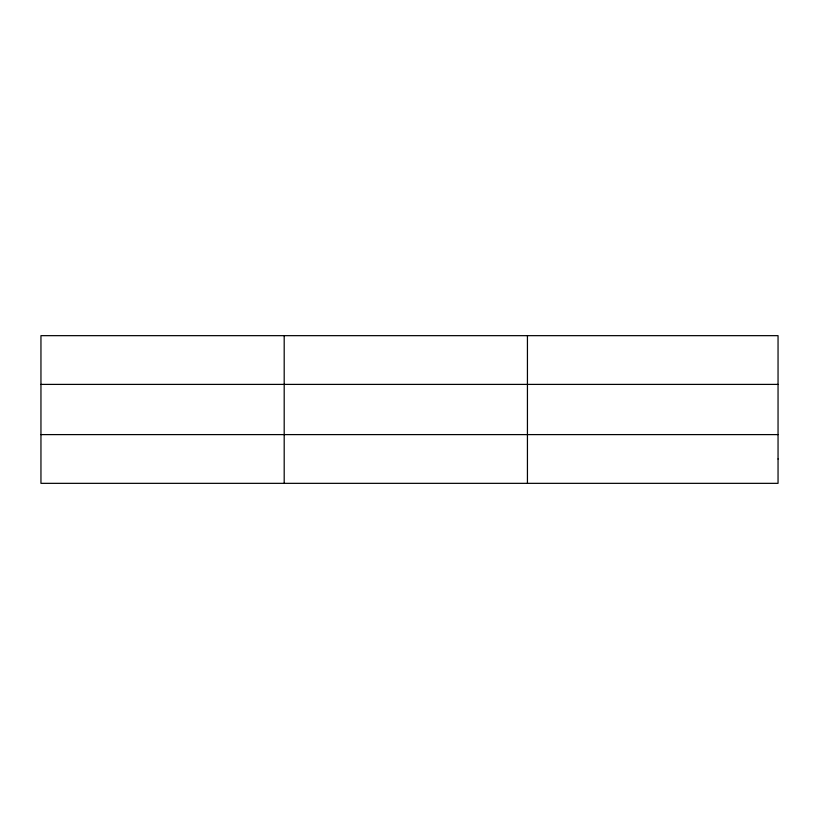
<?xml version="1.0" encoding="UTF-8"?>
<svg xmlns="http://www.w3.org/2000/svg" width="819" height="819" viewBox="0 0 819 819"><rect width="100%" height="100%" fill="white"/><g stroke="black" fill="none" stroke-linecap="round" stroke-linejoin="round"><path stroke-width="1.23" d="M284.193 335.657L284.193 483.343M527.436 335.657L527.436 483.343M40.95 384.398L778.05 384.398M40.95 434.602L778.05 434.602M778.05 458.978L778.05 483.343L40.95 483.343L40.95 335.657L778.05 335.657L778.05 458.978"/></g></svg>
